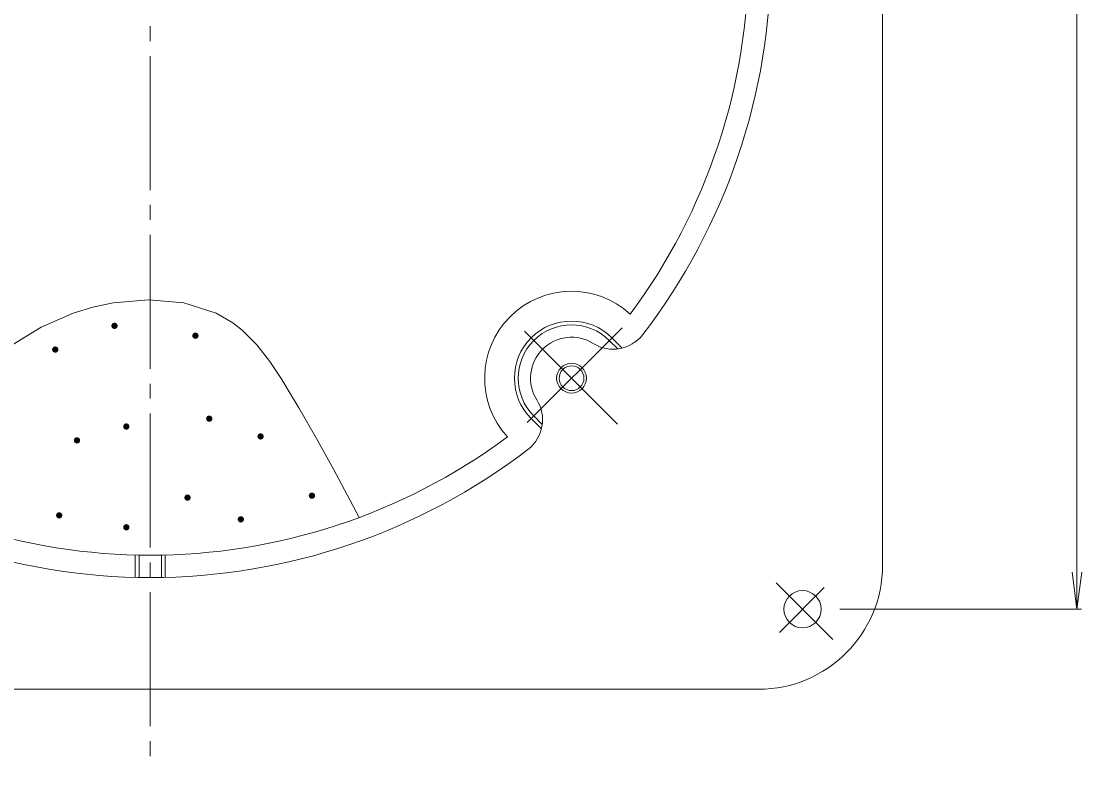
# Model space of a CAD drawing. Units: millimetres, scale not verified. Extents: x -589 to 461, y -801 to 845.
# Drawn here: x -104.2 to 323, y -50.2 to 249.7 of the extents above; entities that cross this region are included whole.
import ezdxf
from ezdxf.enums import TextEntityAlignment as Align

# ---------------------------------------------------------------- set-up
doc = ezdxf.new("R2010")
doc.units = ezdxf.units.MM
doc.header["$LTSCALE"] = 6
doc.linetypes.add('CHAIN2', pattern=[12, 9, -1, 1, -1])
for name, color, linetype, lineweight in [('B-0', 3, 'Continuous', 9), ('B-1', 2, 'Continuous', 9), ('B-2', 7, 'Continuous', 9), ('B-B', 6, 'Continuous', 9)]:
    doc.layers.add(name, color=color, linetype=linetype, lineweight=lineweight)
doc.styles.add('ＭＳ ゴシック', font='')
doc.styles.get('ＭＳ ゴシック').set_extended_font_data('MS Gothic')

msp = doc.modelspace()

# ---------------------------------------------------------------- linework, layer by layer
at = {"layer": 'B-0', "linetype": 'CHAIN2'}
for p, q in [((-52.206, 595.698), (-52.206, -50.203)), ((137.852, 126.271), (97.398, 85.818)), ((136.041, 87.378), (98.513, 124.906))]:
    msp.add_line(p, q, dxfattribs=at)
at = {"layer": 'B-0'}
for p, q in [((132.703, 121.123), (136.116, 117.71)), ((133.764, 122.183), (137.902, 118.045)), ((102.297, 90.716), (105.709, 87.304)), ((101.236, 89.656), (105.375, 85.517))]:
    msp.add_line(p, q, dxfattribs=at)
for radius, end in [(23, 224.99977), (21.5, 225)]:
    msp.add_arc((117.5, 105.92), radius, 45, end, dxfattribs=at)
at = {"layer": 'B-1'}
for p, q in [((242.794, 30.625), (242.794, 520.625)), ((-297.205, -19.375), (192.794, -19.375))]:
    msp.add_line(p, q, dxfattribs=at)
at = {"layer": 'B-1', "linetype": 'CHAIN2'}
for p, q in [((222.754, 0.665), (199.866, 23.553)), ((219.307, 21.638), (201.207, 3.538))]:
    msp.add_line(p, q, dxfattribs=at)
at = {"layer": 'B-1'}
for centre, radius in [((117.5, 105.919), 6), ((117.5, 105.919), 5), ((210.544, 12.875), 7.5)]:
    msp.add_circle(centre, radius, dxfattribs=at)
for centre, radius, start, end in [((-52.206, 275.625), 250, 322.50872, 0), ((117.5, 105.919), 16.5, 57.86751, 212.13256), ((134.254, 132.594), 15, 237.86751, 322.50872), ((90.825, 89.165), 15, 307.49135, 32.13256), ((-52.206, 275.625), 250, 232.50865, 270), ((-52.206, 275.625), 250, 270, 307.49135), ((192.794, 30.625), 50, 270, 0)]:
    msp.add_arc(centre, radius, start, end, dxfattribs=at)
at = {"layer": 'B-2'}
for q in [(321.07, 538.375), (319.112, 27.747), (323.027, 27.747)]:
    msp.add_line((321.07, 12.875), q, dxfattribs=at)
at = {"layer": 'B-2', "color": 3}
for p, q in [((-58.206, 34.7), (-58.206, 25.697)), ((-56.706, 34.667), (-56.706, 25.665)), ((-47.705, 34.667), (-47.705, 25.665)), ((-46.205, 34.7), (-46.205, 25.697))]:
    msp.add_line(p, q, dxfattribs=at)
at = {"layer": 'B-2'}
msp.add_lwpolyline([(225.544, 12.875), (229.874, 12.875), (322.87, 12.875)], dxfattribs=at)
at = {"layer": 'B-B', "color": 7}
msp.add_lwpolyline([(-107.984, 119.184), (-96.142, 126.446), (-83.284, 132.111), (-75.353, 134.555), (-67.186, 136.297), (-52.768, 137.531), (-38.633, 136.233), (-25.606, 132.062), (-18.884, 128.192), (-15.123, 125.252), (-9.26, 119.338), (-4.029, 112.624), (0.749, 105.425), (3.385, 101.151), (7.674, 93.972), (14.763, 81.615), (21.56, 69.278), (28.178, 56.953), (31.98, 49.807)], dxfattribs=at)
at = {"layer": 'B-B', "color": 4}
for centre, radius, start, end in [((-52.206, 275.625), 241, 323.34224, 0), ((117.5, 105.919), 35, 47.53809, 222.46191), ((-52.206, 275.625), 241, 233.34224, 306.65776)]:
    msp.add_arc(centre, radius, start, end, dxfattribs=at)

# ---------------------------------------------------------------- texts
at = {"layer": 'B-B', "style": 'ＭＳ ゴシック'}
for p in [(-72.604, 119.806), (-39.996, 115.83), (-96.464, 110.263), (-34.428, 82.426), (-67.832, 79.245), (-87.715, 73.677), (-13.75, 75.268), (6.929, 51.408), (-43.177, 50.613), (-94.873, 43.455), (-67.832, 38.683), (-21.703, 41.864)]:
    msp.add_text('・', height=8.798, dxfattribs=at).set_placement(p, align=Align.BOTTOM_LEFT)

doc.saveas('drawing.dxf')
